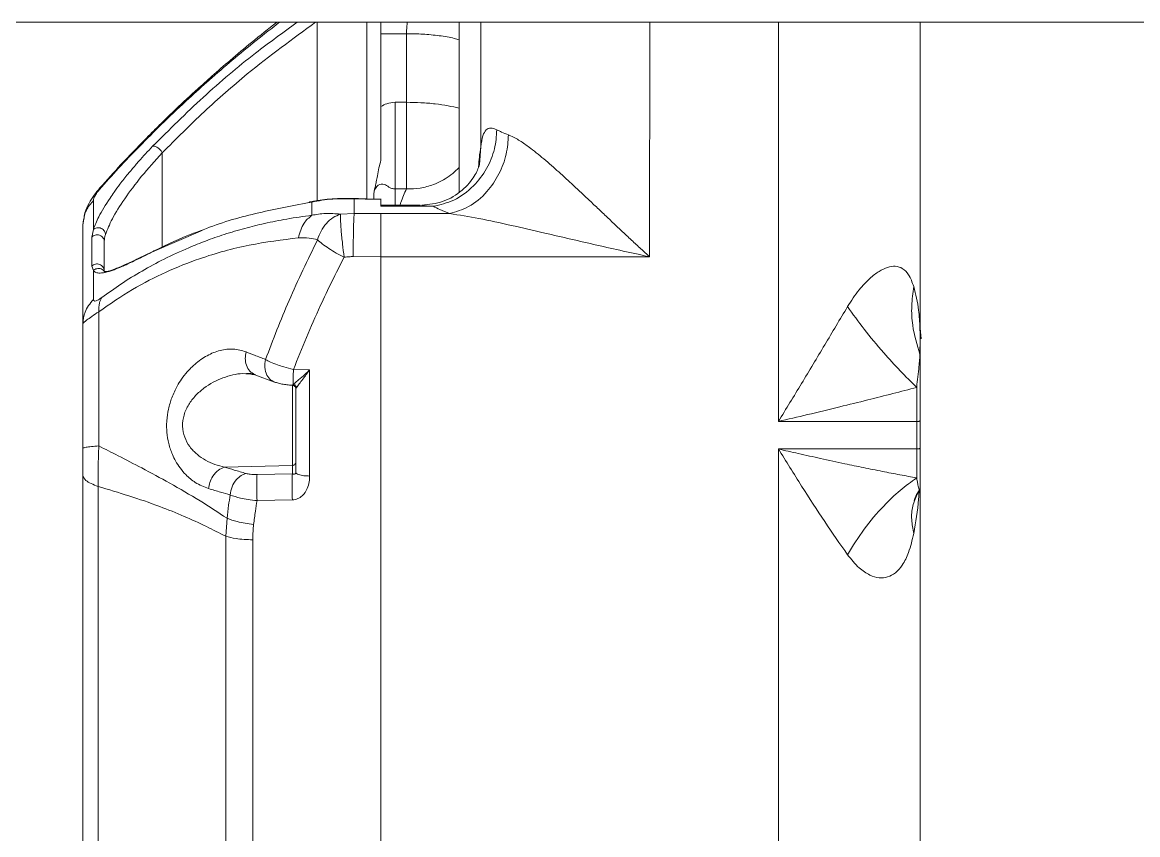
# Model space of a CAD drawing. Header units: millimetres. Extents: x 169 to 14583, y -399 to 10804.
# Drawn here: x 8987.4 to 9144.6, y 2445.9 to 2560.5 of the extents above; entities that cross this region are included whole.
import ezdxf

# ---------------------------------------------------------------- set-up
doc = ezdxf.new("R2010")
doc.units = ezdxf.units.MM
doc.header["$LTSCALE"] = 35

msp = doc.modelspace()

# ---------------------------------------------------------------- linework, layer by layer
at = {"color": 7, "linetype": 'Continuous', "lineweight": 18}
for p, q in [((9425.279, 2560.469), (8680.279, 2560.469)), ((9028.961, 2535.301), (9028.961, 2560.469)), ((9035.975, 2535.599), (9035.975, 2560.469)), ((9037.967, 2558.862), (9037.967, 2560.469)), ((9048.967, 2536.545), (9048.967, 2560.469)), ((9052.043, 2560.469), (9052.028, 2542.916)), ((9075.849, 2560.469), (9075.825, 2527.409)), ((9093.967, 2560.469), (9093.967, 2504.194)), ((9113.967, 2560.469), (9113.967, 2517.202)), ((9041.572, 2558.862), (9037.967, 2558.862)), ((9037.967, 2548.596), (9037.967, 2558.862)), ((9041.566, 2549.189), (9041.572, 2558.862)), ((9041.566, 2549.189), (9039.967, 2549.189)), ((9007.139, 2528.763), (9007.139, 2542.062)), ((9052.028, 2542.916), (9051.866, 2540.42)), ((8998.619, 2537.288), (8998.383, 2537.077)), ((9034.188, 2535.605), (9034.236, 2535.613)), ((9034.188, 2533.54), (9034.188, 2535.605)), ((9035.949, 2535.557), (9035.955, 2535.572)), ((9035.949, 2535.557), (9037.967, 2535.543)), ((9037.992, 2535.544), (9035.961, 2535.558)), ((9036.967, 2536.107), (9036.967, 2535.551)), ((9036.998, 2536.522), (9037.029, 2536.65)), ((9037.967, 2535.543), (9037.967, 2534.529)), ((9039.967, 2536.98), (9041.566, 2536.98)), ((9039.967, 2534.685), (9039.967, 2536.98)), ((8997.441, 2531.26), (8997.441, 2535.331)), ((9028.47, 2535.237), (9028.099, 2535.175)), ((9028.228, 2533.268), (9028.228, 2535.137)), ((9043.5, 2534.685), (9037.967, 2534.685)), ((9045.324, 2534.529), (9037.967, 2534.529)), ((9043.5, 2534.663), (9045.324, 2534.529)), ((8996.068, 2532.68), (8995.967, 2531.902)), ((9032.266, 2533.429), (9034.188, 2533.54)), ((9037.967, 2533.514), (9047.64, 2533.514)), ((8995.967, 2517.971), (8995.967, 2531.902)), ((8997.441, 2531.26), (8997.217, 2530.187)), ((9005.79, 2528.102), (9012.544, 2531.036)), ((8997.217, 2530.187), (8997.217, 2526.084)), ((8998.967, 2529.547), (8998.967, 2525.445)), ((8997.217, 2526.084), (8997.441, 2525.47)), ((9034.058, 2527.435), (9037.967, 2527.409)), ((9037.967, 2436.604), (9037.967, 2527.409)), ((9037.967, 2527.409), (9075.825, 2527.409)), ((8997.441, 2521.4), (8997.441, 2525.47)), ((8998.965, 2525.358), (8998.935, 2525.688)), ((8998.979, 2525.329), (8998.967, 2525.445)), ((9113.967, 2516.522), (9113.91, 2517.371)), ((9114.087, 2515.861), (9113.954, 2517.353)), ((9113.956, 2515.842), (9113.922, 2513.679)), ((9113.967, 2516.522), (9113.956, 2515.842)), ((9113.967, 2513.478), (9113.967, 2516.522)), ((9020.211, 2510.796), (9022.976, 2509.751)), ((9027.915, 2511.466), (9025.629, 2511.539)), ((9027.915, 2496.51), (9027.915, 2511.466)), ((9025.489, 2509.31), (9025.488, 2509.315)), ((9025.6, 2509.424), (9025.489, 2509.31)), ((9025.967, 2508.815), (9025.967, 2508.811)), ((9025.967, 2497.017), (9025.967, 2508.811)), ((9093.967, 2504.194), (9113.467, 2504.194)), ((9113.467, 2504.194), (9113.467, 2500.325)), ((9113.967, 2504.321), (9113.967, 2500.452)), ((9113.467, 2500.325), (9093.967, 2500.325)), ((9093.967, 2500.325), (9093.967, 2436.604)), ((9015.929, 2497.747), (9025.48, 2497.989)), ((9025.48, 2496.804), (9025.48, 2497.989)), ((9113.967, 2498.144), (9113.967, 2495.193)), ((9020.501, 2496.711), (9025.48, 2496.804)), ((8998.104, 2415.903), (8998.104, 2495.039)), ((9113.967, 2494.854), (9113.967, 2494.915)), ((9113.967, 2494.704), (9113.967, 2441.677)), ((9020.501, 2493.049), (9025.48, 2493.142)), ((9016.095, 2488.01), (9016.271, 2490.551)), ((9016.095, 2411.316), (9016.095, 2488.01)), ((9019.896, 2410.832), (9019.896, 2487.526))]:
    msp.add_line(p, q, dxfattribs=at)
at = {"color": 7, "linetype": 'Continuous', "lineweight": 18, "flags": 128}
for points in [[(9037.967, 2533.514), (9035.851, 2533.529), (9034.188, 2533.54)], [(8995.967, 2417.47), (8995.967, 2461.786), (8995.967, 2496.606)]]:
    msp.add_lwpolyline(points, dxfattribs=at)
at = {"color": 7, "linetype": 'Continuous', "lineweight": 18}
msp.add_arc((9113.467, 2494.854), 0.5, 325.75268, 0, dxfattribs=at)
for points, knots in [([(9023.315, 2560.469), (9023.299, 2560.457), (9022.114, 2559.567), (9019.908, 2557.78), (9016.863, 2555.257), (9014.301, 2553.033), (9012.232, 2551.178), (9010.7, 2549.767), (9009.601, 2548.735), (9008.632, 2547.814), (9007.436, 2546.66), (9005.803, 2545.051), (9003.717, 2542.935), (9001.175, 2540.271), (8999.336, 2538.223), (8998.341, 2537.116)], [0, 0, 0, 0, 0.001943, 0.1448441, 0.2677322, 0.3705965, 0.4534234, 0.5161984, 0.5540355, 0.584926, 0.6321259, 0.6972013, 0.7801808, 0.881101, 1, 1, 1, 1]), ([(8998.619, 2537.288), (8999.521, 2538.284), (9001.409, 2540.37), (9004.342, 2543.419), (9007.535, 2546.595), (9010.687, 2549.572), (9013.889, 2552.459), (9017.054, 2555.185), (9020.362, 2557.911), (9022.58, 2559.623), (9023.676, 2560.469)], [0, 0, 0, 0, 0.10812588, 0.22649022, 0.34925295, 0.48806917, 0.60200447, 0.73182381, 0.86749123, 1, 1, 1, 1]), ([(9026.164, 2560.469), (9024.196, 2559.048), (9019.7, 2555.804), (9012.869, 2550.017), (9008.15, 2545.335), (9005.79, 2542.994)], [0, 0, 0, 0, 0.2802994, 0.6401161, 1, 1, 1, 1]), ([(9007.139, 2542.062), (9009.098, 2544.024), (9013.016, 2547.949), (9020.191, 2554.233), (9025.511, 2558.117), (9028.732, 2560.469)], [0, 0, 0, 0, 0.2828888, 0.5657976, 1, 1, 1, 1]), ([(9041.572, 2558.862), (9041.577, 2559.182), (9041.585, 2559.715), (9041.649, 2560.253), (9041.674, 2560.469)], [0, 0, 0, 0, 0.5996439, 1, 1, 1, 1]), ([(9048.967, 2557.982), (9048.75, 2558.058), (9048.024, 2558.312), (9046.22, 2558.589), (9043.931, 2558.822), (9042.338, 2558.849), (9041.572, 2558.862)], [0, 0, 0, 0, 0.1305639, 0.4366576, 0.7288585, 1, 1, 1, 1]), ([(9039.967, 2549.189), (9039.56, 2549.156), (9038.846, 2549.098), (9038.231, 2548.747), (9037.967, 2548.596)], [0, 0, 0, 0, 0.5700614, 1, 1, 1, 1]), ([(9037.967, 2541.027), (9037.967, 2542.314), (9037.967, 2544.834), (9037.967, 2547.361), (9037.967, 2548.596)], [0, 0, 0, 0, 0.511011, 1, 1, 1, 1]), ([(9039.967, 2549.189), (9039.967, 2548.223), (9039.967, 2546.291), (9039.967, 2543.36), (9039.967, 2540.59), (9039.967, 2538.192), (9039.967, 2537.384), (9039.967, 2536.98)], [0, 0, 0, 0, 0.1867813, 0.3735626, 0.560344, 0.780172, 1, 1, 1, 1]), ([(9041.566, 2536.98), (9041.566, 2537.308), (9041.566, 2537.965), (9041.566, 2539.915), (9041.566, 2542.519), (9041.566, 2545.76), (9041.566, 2548.046), (9041.566, 2549.189)], [0, 0, 0, 0, 0.1867813, 0.3735626, 0.560344, 0.780172, 1, 1, 1, 1]), ([(9048.967, 2548.351), (9048.47, 2548.475), (9047.474, 2548.725), (9045.624, 2548.987), (9043.635, 2549.162), (9042.249, 2549.18), (9041.566, 2549.189)], [0, 0, 0, 0, 0.2510089, 0.5020366, 0.754214, 1, 1, 1, 1]), ([(9054.298, 2545.315), (9054.23, 2544.412), (9054.09, 2542.539), (9052.937, 2539.767), (9051.006, 2537.202), (9048.358, 2535.222), (9046.308, 2534.754), (9045.324, 2534.529)], [0, 0, 0, 0, 0.1768199, 0.3671522, 0.5635451, 0.7902649, 1, 1, 1, 1]), ([(9054.298, 2545.315), (9053.997, 2545.435), (9053.399, 2545.674), (9052.749, 2545.359), (9052.267, 2544.511), (9052.112, 2543.476), (9052.028, 2542.916)], [0, 0, 0, 0, 0.22873527, 0.45470141, 0.70518408, 1, 1, 1, 1]), ([(9055.933, 2544.599), (9055.602, 2544.729), (9055.011, 2544.961), (9054.516, 2545.206), (9054.298, 2545.315)], [0, 0, 0, 0, 0.55997674, 1, 1, 1, 1]), ([(9055.933, 2544.599), (9055.87, 2543.694), (9055.741, 2541.816), (9054.676, 2539.005), (9052.891, 2536.376), (9050.444, 2534.308), (9048.55, 2533.772), (9047.64, 2533.514)], [0, 0, 0, 0, 0.1768208, 0.3671542, 0.5635479, 0.7902673, 1, 1, 1, 1]), ([(9075.825, 2527.409), (9075.418, 2527.781), (9074.569, 2528.558), (9073.241, 2529.791), (9071.962, 2530.991), (9070.714, 2532.167), (9069.482, 2533.334), (9068.191, 2534.559), (9066.826, 2535.85), (9065.562, 2537.038), (9064.351, 2538.162), (9063.293, 2539.13), (9062.241, 2540.072), (9061.19, 2540.988), (9060.119, 2541.883), (9059.186, 2542.619), (9058.148, 2543.38), (9057.069, 2544.096), (9056.294, 2544.439), (9055.933, 2544.599)], [0, 0, 0, 0, 0.05894141, 0.12315905, 0.19264534, 0.24456266, 0.30430192, 0.37180416, 0.43249531, 0.50361562, 0.55691871, 0.61060071, 0.6601475, 0.71359864, 0.76870307, 0.82335736, 0.85846413, 0.9341076, 1, 1, 1, 1]), ([(9007.139, 2542.062), (9006.137, 2540.952), (9004.133, 2538.732), (9001.781, 2535.559), (8999.955, 2532.654), (8999.412, 2531.249), (8999.14, 2530.547)], [0, 0, 0, 0, 0.2504237, 0.5006386, 0.7505139, 1, 1, 1, 1]), ([(9005.79, 2542.994), (9005.115, 2542.287), (9004.257, 2541.386), (9003.516, 2540.505), (9003.357, 2540.316)], [0, 0, 0, 0, 0.7855422, 1, 1, 1, 1]), ([(9005.79, 2542.994), (9005.831, 2543.004), (9005.916, 2543.026), (9006.089, 2543.003), (9006.293, 2542.93), (9006.514, 2542.801), (9006.728, 2542.629), (9006.91, 2542.436), (9007.052, 2542.242), (9007.111, 2542.12), (9007.139, 2542.062)], [0, 0, 0, 0, 0.1106368, 0.2327236, 0.3638452, 0.5, 0.6361548, 0.7672764, 0.8893632, 1, 1, 1, 1]), ([(9052.028, 2542.916), (9051.958, 2542.463), (9051.834, 2541.671), (9051.756, 2540.575), (9051.723, 2540.104)], [0, 0, 0, 0, 0.5704358, 1, 1, 1, 1]), ([(9003.357, 2540.316), (9003.007, 2539.909), (9002.227, 2539.004), (9001.242, 2537.738), (9000.41, 2536.607), (8999.305, 2535.004), (8998.126, 2533.068), (8997.656, 2531.828), (8997.441, 2531.26)], [0, 0, 0, 0, 0.1142635, 0.2540965, 0.3661634, 0.4504743, 0.7481442, 1, 1, 1, 1]), ([(9037, 2536.522), (9037.001, 2536.539), (9037.006, 2536.612), (9037.034, 2536.747), (9037.067, 2536.917), (9037.117, 2537.129), (9037.201, 2537.483), (9037.331, 2538.055), (9037.479, 2538.914), (9037.65, 2539.936), (9037.862, 2540.667), (9037.967, 2541.027)], [0, 0, 0, 0, 0.0114482, 0.0478914, 0.0890882, 0.1246087, 0.1893128, 0.3258696, 0.5056708, 0.7567897, 1, 1, 1, 1]), ([(9051.865, 2540.415), (9051.674, 2539.894), (9051.272, 2538.797), (9049.472, 2536.644), (9046.779, 2535.01), (9044.742, 2534.798), (9043.721, 2534.692)], [0, 0, 0, 0, 0.2227244, 0.4685664, 0.7334635, 1, 1, 1, 1]), ([(9041.566, 2536.98), (9042.212, 2536.996), (9043.511, 2537.028), (9045.161, 2537.487), (9046.51, 2538.085), (9047.593, 2538.757), (9048.423, 2539.408), (9048.843, 2539.872), (9048.967, 2540.01)], [0, 0, 0, 0, 0.2314729, 0.4655557, 0.614097, 0.7687251, 0.9315253, 1, 1, 1, 1]), ([(8998.36, 2537.137), (8997.805, 2536.435), (8996.914, 2535.309), (8996.238, 2533.778), (8996.132, 2532.993), (8996.09, 2532.676)], [0, 0, 0, 0, 0.4966454, 0.7960372, 1, 1, 1, 1]), ([(8997.441, 2535.331), (8997.454, 2535.441), (8997.479, 2535.655), (8997.73, 2536.143), (8998.117, 2536.704), (8998.452, 2537.093), (8998.619, 2537.288)], [0, 0, 0, 0, 0.29539248, 0.57534856, 0.78809234, 1, 1, 1, 1]), ([(9039.967, 2536.98), (9039.946, 2536.98), (9039.902, 2536.981), (9039.812, 2536.986), (9039.641, 2537.008), (9039.351, 2537.097), (9038.946, 2537.336), (9038.445, 2537.659), (9037.746, 2537.69), (9037.224, 2537.207), (9037.04, 2536.739), (9036.977, 2536.401), (9036.97, 2536.205), (9036.967, 2536.107)], [0, 0, 0, 0, 0.0065972, 0.013512, 0.0293203, 0.0720522, 0.1910448, 0.4662764, 0.7389921, 0.8712573, 0.936149, 0.9682197, 1, 1, 1, 1]), ([(9028.228, 2535.137), (9029.168, 2535.305), (9030.92, 2535.617), (9033.153, 2535.609), (9034.188, 2535.605)], [0, 0, 0, 0, 0.5365423, 1, 1, 1, 1]), ([(9034.232, 2535.636), (9033.135, 2535.641), (9030.953, 2535.651), (9029.297, 2535.375), (9028.474, 2535.237)], [0, 0, 0, 0, 0.5030967, 1, 1, 1, 1]), ([(9034.188, 2535.605), (9034.515, 2535.591), (9035.098, 2535.566), (9035.689, 2535.56), (9035.949, 2535.557)], [0, 0, 0, 0, 0.5599681, 1, 1, 1, 1]), ([(9035.955, 2535.589), (9035.637, 2535.593), (9035.06, 2535.6), (9034.492, 2535.625), (9034.236, 2535.636)], [0, 0, 0, 0, 0.5513951, 1, 1, 1, 1]), ([(9035.955, 2535.572), (9035.957, 2535.579), (9035.959, 2535.593), (9035.96, 2535.559), (9035.961, 2535.543)], [0, 0, 0, 0, 0.5320887, 1, 1, 1, 1]), ([(9040.636, 2534.685), (9040.679, 2534.819), (9040.929, 2535.585), (9041.278, 2536.349), (9041.566, 2536.98)], [0, 0, 0, 0, 0.1747396, 1, 1, 1, 1]), ([(8995.967, 2531.902), (8996.054, 2532.623), (8996.209, 2533.91), (8997.065, 2534.897), (8997.441, 2535.331)], [0, 0, 0, 0, 0.56, 1, 1, 1, 1]), ([(9012.544, 2531.036), (9012.669, 2531.091), (9015.168, 2532.183), (9020.261, 2533.613), (9025.308, 2534.584), (9027.832, 2535.07)], [0, 0, 0, 0, 0.02560065, 0.51283661, 1, 1, 1, 1]), ([(9027.832, 2535.07), (9027.906, 2535.12), (9027.991, 2535.177), (9028.087, 2535.169), (9028.099, 2535.168)], [0, 0, 0, 0, 0.87574781, 1, 1, 1, 1]), ([(9027.832, 2535.07), (9027.904, 2535.082), (9028.034, 2535.103), (9028.168, 2535.126), (9028.228, 2535.137)], [0, 0, 0, 0, 0.559981, 1, 1, 1, 1]), ([(9028.228, 2535.137), (9028.295, 2535.184), (9028.373, 2535.238), (9028.462, 2535.231), (9028.474, 2535.23)], [0, 0, 0, 0, 0.8668008, 1, 1, 1, 1]), ([(9047.64, 2533.514), (9047.171, 2533.698), (9046.333, 2534.027), (9045.632, 2534.375), (9045.324, 2534.529)], [0, 0, 0, 0, 0.5599314, 1, 1, 1, 1]), ([(9028.228, 2533.268), (9027.05, 2533.105), (9024.828, 2532.798), (9021.679, 2532.159), (9018.745, 2531.433), (9015.984, 2530.612), (9013.353, 2529.695), (9010.522, 2528.567), (9007.533, 2527.192), (9004.338, 2525.467), (9001.406, 2523.671), (8999.52, 2522.319), (8998.619, 2521.674)], [0, 0, 0, 0, 0.1208019, 0.2280233, 0.3216376, 0.4195063, 0.5082177, 0.5877504, 0.7051404, 0.8089399, 0.9087907, 1, 1, 1, 1]), ([(9026.334, 2530.081), (9026.539, 2530.827), (9026.905, 2532.16), (9027.823, 2532.93), (9028.228, 2533.268)], [0, 0, 0, 0, 0.5600001, 1, 1, 1, 1]), ([(9032.266, 2533.429), (9031.556, 2533.487), (9030.221, 2533.597), (9028.863, 2533.373), (9028.228, 2533.268)], [0, 0, 0, 0, 0.53214293, 1, 1, 1, 1]), ([(9029.027, 2529.823), (9029.173, 2530.238), (9029.471, 2531.085), (9030.245, 2532.157), (9031.192, 2533), (9031.913, 2533.288), (9032.266, 2533.429)], [0, 0, 0, 0, 0.2454219, 0.5000002, 0.7545785, 1, 1, 1, 1]), ([(9032.776, 2527.364), (9032.698, 2527.984), (9032.577, 2528.936), (9032.444, 2530.209), (9032.358, 2531.14), (9032.297, 2531.962), (9032.247, 2532.857), (9032.259, 2533.203), (9032.266, 2533.429)], [0, 0, 0, 0, 0.23937357, 0.3682228, 0.49981917, 0.63144196, 0.76036722, 1, 1, 1, 1]), ([(9034.058, 2527.435), (9034.06, 2528.143), (9034.065, 2529.616), (9034.1, 2531.581), (9034.144, 2532.952), (9034.174, 2533.349), (9034.188, 2533.54)], [0, 0, 0, 0, 0.2702613, 0.5624294, 0.7897364, 1, 1, 1, 1]), ([(9037.967, 2527.409), (9037.967, 2528.062), (9037.967, 2529.368), (9037.967, 2531.26), (9037.967, 2532.798), (9037.967, 2533.276), (9037.967, 2533.514)], [0, 0, 0, 0, 0.25, 0.5, 0.75, 1, 1, 1, 1]), ([(9075.825, 2527.409), (9073.349, 2527.953), (9068.418, 2529.035), (9061.896, 2530.564), (9056.342, 2531.836), (9051.818, 2532.849), (9048.998, 2533.298), (9047.64, 2533.514)], [0, 0, 0, 0, 0.25965, 0.5170566, 0.6855573, 0.8485905, 1, 1, 1, 1]), ([(8999.14, 2530.547), (8999.134, 2530.623), (8999.119, 2530.786), (8999.009, 2531.031), (8998.815, 2531.262), (8998.541, 2531.436), (8998.222, 2531.52), (8997.91, 2531.506), (8997.641, 2531.416), (8997.505, 2531.31), (8997.441, 2531.26)], [0, 0, 0, 0, 0.1036219, 0.2221974, 0.3537037, 0.4933526, 0.6341634, 0.7688129, 0.8917092, 1, 1, 1, 1]), ([(9012.772, 2531.161), (9012.365, 2531.02), (9010.057, 2530.222), (9007.836, 2529.145), (9006.007, 2528.258)], [0, 0, 0, 0, 0.1764918, 1, 1, 1, 1]), ([(8997.217, 2530.187), (8997.278, 2530.244), (8997.408, 2530.367), (8997.674, 2530.487), (8997.993, 2530.532), (8998.328, 2530.47), (8998.622, 2530.302), (8998.83, 2530.065), (8998.947, 2529.804), (8998.961, 2529.629), (8998.967, 2529.547)], [0, 0, 0, 0, 0.1047509, 0.2251, 0.3586752, 0.5, 0.6413248, 0.7749, 0.8952491, 1, 1, 1, 1]), ([(8998.206, 2519.672), (8999.782, 2520.764), (9002.935, 2522.95), (9007.682, 2525.346), (9013.183, 2527.525), (9019.418, 2529.23), (9024.028, 2529.797), (9026.334, 2530.081)], [0, 0, 0, 0, 0.1661005, 0.3324303, 0.4990351, 0.7493245, 1, 1, 1, 1]), ([(8998.967, 2529.547), (8998.976, 2529.712), (8998.993, 2530.005), (8999.095, 2530.382), (8999.14, 2530.547)], [0, 0, 0, 0, 0.56021365, 1, 1, 1, 1]), ([(9021.694, 2512.932), (9022.76, 2515.717), (9024.953, 2521.45), (9027.643, 2526.979), (9029.026, 2529.823)], [0, 0, 0, 0, 0.4857196, 1, 1, 1, 1]), ([(9026.334, 2530.081), (9026.848, 2530.095), (9027.77, 2530.122), (9028.641, 2529.915), (9029.026, 2529.823)], [0, 0, 0, 0, 0.5570601, 1, 1, 1, 1]), ([(9032.776, 2527.364), (9032.403, 2527.554), (9031.644, 2527.94), (9030.587, 2528.587), (9029.665, 2529.238), (9029.237, 2529.63), (9029.027, 2529.823)], [0, 0, 0, 0, 0.2459027, 0.4999997, 0.7540969, 1, 1, 1, 1]), ([(8997.441, 2525.47), (8997.487, 2525.418), (8997.581, 2525.309), (8997.785, 2525.2), (8998.044, 2525.131), (8998.37, 2525.113), (8998.766, 2525.149), (8999.237, 2525.243), (8999.766, 2525.393), (9000.479, 2525.637), (9001.562, 2526.072), (9003.305, 2526.865), (9004.893, 2527.656), (9005.79, 2528.102)], [0, 0, 0, 0, 0.0539077, 0.1108192, 0.1707227, 0.2336264, 0.2995316, 0.3684399, 0.440353, 0.5071009, 0.6226129, 0.7868995, 1, 1, 1, 1]), ([(9005.953, 2528.233), (9005.131, 2527.826), (9003.546, 2527.042), (9001.711, 2526.196), (9000.192, 2525.574), (8999.2, 2525.272), (8999.041, 2525.329), (8998.967, 2525.355)], [0, 0, 0, 0, 0.2042312, 0.3934072, 0.5673629, 0.7997734, 1, 1, 1, 1]), ([(9005.79, 2528.102), (9005.833, 2528.148), (9005.897, 2528.215), (9005.983, 2528.242), (9006.011, 2528.25)], [0, 0, 0, 0, 0.6755515, 1, 1, 1, 1]), ([(8997.217, 2526.084), (8997.29, 2526.152), (8997.437, 2526.287), (8997.723, 2526.397), (8998.027, 2526.425), (8998.326, 2526.363), (8998.593, 2526.218), (8998.801, 2526.003), (8998.941, 2525.737), (8998.958, 2525.542), (8998.967, 2525.445)], [0, 0, 0, 0, 0.125, 0.25, 0.375, 0.5, 0.625, 0.75, 0.875, 1, 1, 1, 1]), ([(9025.629, 2511.539), (9026.845, 2514.541), (9029.017, 2519.907), (9031.627, 2525.084), (9032.776, 2527.364)], [0, 0, 0, 0, 0.5595093, 1, 1, 1, 1]), ([(9032.776, 2527.364), (9033.015, 2527.388), (9033.441, 2527.431), (9033.869, 2527.434), (9034.058, 2527.435)], [0, 0, 0, 0, 0.5599959, 1, 1, 1, 1]), ([(9113.046, 2523.216), (9112.833, 2523.817), (9112.452, 2524.892), (9111.541, 2525.805), (9110.523, 2526.149), (9109.389, 2525.983), (9108.144, 2525.398), (9106.756, 2524.332), (9105.188, 2522.669), (9104.245, 2521.206), (9103.717, 2520.389)], [0, 0, 0, 0, 0.1677984, 0.30016, 0.4104897, 0.509361, 0.6079778, 0.713602, 0.8398485, 1, 1, 1, 1]), ([(8997.441, 2525.47), (8997.505, 2525.526), (8997.641, 2525.646), (8997.91, 2525.756), (8998.222, 2525.79), (8998.539, 2525.717), (8998.804, 2525.564), (8998.917, 2525.411), (8998.966, 2525.345)], [0, 0, 0, 0, 0.14387244, 0.30714952, 0.48604151, 0.67311935, 0.85865346, 1, 1, 1, 1]), ([(9113.046, 2523.216), (9112.927, 2522.305), (9112.688, 2520.476), (9112.838, 2517.218), (9113.512, 2515.019), (9113.922, 2513.679)], [0, 0, 0, 0, 0.2791591, 0.5606522, 1, 1, 1, 1]), ([(9113.91, 2517.371), (9113.879, 2518.221), (9113.806, 2520.197), (9113.322, 2522.12), (9113.046, 2523.216)], [0, 0, 0, 0, 0.4302405, 1, 1, 1, 1]), ([(8997.441, 2521.4), (8996.974, 2520.832), (8996.14, 2519.818), (8996.02, 2518.535), (8995.967, 2517.971)], [0, 0, 0, 0, 0.56, 1, 1, 1, 1]), ([(8998.619, 2521.674), (8998.41, 2521.529), (8997.989, 2521.236), (8997.523, 2521.086), (8997.472, 2521.279), (8997.441, 2521.4)], [0, 0, 0, 0, 0.269672, 0.5433554, 1, 1, 1, 1]), ([(8998.206, 2519.672), (8998.203, 2520.104), (8998.198, 2520.871), (8998.491, 2521.43), (8998.619, 2521.674)], [0, 0, 0, 0, 0.5639459, 1, 1, 1, 1]), ([(9103.717, 2520.389), (9102.648, 2518.591), (9100.496, 2514.97), (9097.243, 2509.535), (9095.061, 2505.978), (9093.967, 2504.194)], [0, 0, 0, 0, 0.3297078, 0.6638583, 1, 1, 1, 1]), ([(9103.717, 2520.389), (9104.477, 2519.329), (9106.009, 2517.192), (9108.589, 2514.107), (9111.106, 2511.339), (9112.685, 2509.778), (9113.467, 2509.005)], [0, 0, 0, 0, 0.27814686, 0.56114007, 0.78271996, 1, 1, 1, 1]), ([(8995.967, 2517.971), (8995.992, 2518.023), (8996.04, 2518.125), (8996.472, 2518.479), (8997.164, 2518.977), (8997.857, 2519.439), (8998.206, 2519.672)], [0, 0, 0, 0, 0.2538888, 0.5028626, 0.7501214, 1, 1, 1, 1]), ([(8995.967, 2500.429), (8995.967, 2502.148), (8995.967, 2505.585), (8995.967, 2510.241), (8995.967, 2514.394), (8995.967, 2516.778), (8995.967, 2517.971)], [0, 0, 0, 0, 0.2800196, 0.5598448, 0.7798188, 1, 1, 1, 1]), ([(9018.956, 2514.014), (9018.36, 2514.185), (9017.179, 2514.525), (9015.309, 2514.286), (9013.47, 2513.565), (9011.91, 2512.477), (9010.713, 2511.285), (9009.893, 2510.238), (9009.139, 2509.033), (9008.598, 2507.886), (9008.221, 2506.759), (9007.941, 2505.694), (9007.786, 2504.587), (9007.75, 2503.494), (9007.798, 2502.407), (9007.975, 2501.312), (9008.276, 2500.285), (9008.596, 2499.454), (9009.04, 2498.558), (9009.668, 2497.591), (9010.585, 2496.531), (9011.921, 2495.422), (9013.044, 2494.984), (9013.679, 2494.736)], [0, 0, 0, 0, 0.0827913, 0.164009, 0.2439503, 0.3229199, 0.373797, 0.4165541, 0.451089, 0.5048695, 0.5273928, 0.5520131, 0.5971286, 0.6189173, 0.6423067, 0.6876485, 0.7125391, 0.7367122, 0.7686311, 0.8066556, 0.8506767, 0.9154954, 1, 1, 1, 1]), ([(9018.956, 2514.014), (9018.901, 2513.702), (9018.785, 2513.045), (9018.966, 2512.081), (9019.426, 2511.226), (9019.955, 2510.955), (9020.223, 2510.818)], [0, 0, 0, 0, 0.2243692, 0.4729308, 0.7327936, 1, 1, 1, 1]), ([(9021.694, 2512.932), (9021.182, 2513.134), (9020.266, 2513.494), (9019.356, 2513.855), (9018.956, 2514.014)], [0, 0, 0, 0, 0.5599526, 1, 1, 1, 1]), ([(9113.467, 2509.005), (9113.522, 2509.517), (9113.636, 2510.594), (9113.79, 2511.909), (9113.881, 2513.06), (9113.908, 2513.458), (9113.922, 2513.679)], [0, 0, 0, 0, 0.22305167, 0.4688607, 0.70512415, 1, 1, 1, 1]), ([(9113.922, 2513.679), (9113.937, 2513.643), (9113.962, 2513.578), (9113.966, 2513.509), (9113.967, 2513.478)], [0, 0, 0, 0, 0.5597749, 1, 1, 1, 1]), ([(9022.975, 2509.792), (9022.797, 2509.863), (9022.352, 2510.038), (9021.831, 2510.744), (9021.522, 2511.777), (9021.639, 2512.561), (9021.694, 2512.932)], [0, 0, 0, 0, 0.173991, 0.4337825, 0.731762, 1, 1, 1, 1]), ([(9025.629, 2511.539), (9025.168, 2511.65), (9024.392, 2511.836), (9023.3, 2512.196), (9022.397, 2512.55), (9021.918, 2512.811), (9021.694, 2512.932)], [0, 0, 0, 0, 0.2988082, 0.5018133, 0.7676748, 1, 1, 1, 1]), ([(9020.279, 2510.781), (9019.685, 2510.868), (9018.183, 2511.086), (9015.682, 2510.451), (9013.426, 2509.296), (9011.834, 2507.901), (9010.841, 2506.642), (9010.149, 2505.159), (9009.92, 2503.517), (9010.243, 2501.935), (9010.998, 2500.591), (9012.031, 2499.515), (9013.652, 2498.382), (9015.014, 2498.002), (9015.929, 2497.747)], [0, 0, 0, 0, 0.0894435, 0.226463, 0.3618196, 0.4278567, 0.4918137, 0.5531569, 0.6124566, 0.6719827, 0.7337683, 0.7981147, 0.8644132, 1, 1, 1, 1]), ([(9018.995, 2510.965), (9019.214, 2510.968), (9019.653, 2510.973), (9020.021, 2510.857), (9020.206, 2510.799)], [0, 0, 0, 0, 0.500402, 1, 1, 1, 1]), ([(9025.6, 2509.424), (9025.599, 2509.531), (9025.595, 2509.745), (9025.603, 2510.442), (9025.619, 2511.128), (9025.629, 2511.539)], [0, 0, 0, 0, 0.2842634, 0.5718262, 1, 1, 1, 1]), ([(9027.915, 2511.466), (9027.701, 2511.265), (9027.159, 2510.753), (9026.42, 2510.112), (9025.856, 2509.638), (9025.669, 2509.481), (9025.6, 2509.424)], [0, 0, 0, 0, 0.2346153, 0.59663514, 0.85272933, 1, 1, 1, 1]), ([(9026.059, 2508.983), (9026.175, 2509.141), (9026.408, 2509.459), (9027.068, 2510.309), (9027.593, 2511.026), (9027.915, 2511.466)], [0, 0, 0, 0, 0.275618, 0.5562558, 1, 1, 1, 1]), ([(9022.946, 2509.763), (9023.129, 2509.701), (9023.491, 2509.579), (9024.172, 2509.444), (9024.892, 2509.347), (9025.383, 2509.32), (9025.626, 2509.307)], [0, 0, 0, 0, 0.2595869, 0.512391, 0.7589933, 1, 1, 1, 1]), ([(9025.48, 2497.989), (9025.48, 2498.3), (9025.48, 2498.922), (9025.48, 2500.927), (9025.48, 2503.384), (9025.48, 2505.964), (9025.48, 2508.077), (9025.48, 2508.916), (9025.48, 2509.229)], [0, 0, 0, 0, 0.1787233, 0.3574466, 0.53617, 0.7148933, 0.8936166, 1, 1, 1, 1]), ([(9025.488, 2509.305), (9025.55, 2509.296), (9025.645, 2509.282), (9025.759, 2509.217), (9025.808, 2509.17), (9025.833, 2509.147)], [0, 0, 0, 0, 0.4796154, 0.7372051, 1, 1, 1, 1]), ([(9025.967, 2508.811), (9025.959, 2508.88), (9025.941, 2509.023), (9025.813, 2509.188), (9025.653, 2509.287), (9025.543, 2509.302), (9025.489, 2509.31)], [0, 0, 0, 0, 0.2715681, 0.5632274, 0.7898058, 1, 1, 1, 1]), ([(9026.059, 2508.983), (9026.044, 2509.042), (9026.012, 2509.163), (9025.891, 2509.304), (9025.747, 2509.395), (9025.648, 2509.415), (9025.6, 2509.424)], [0, 0, 0, 0, 0.26723395, 0.55517471, 0.78296709, 1, 1, 1, 1]), ([(9025.967, 2508.811), (9025.973, 2508.832), (9025.983, 2508.869), (9026.036, 2508.948), (9026.059, 2508.983)], [0, 0, 0, 0, 0.5566517, 1, 1, 1, 1]), ([(9093.967, 2504.194), (9095.339, 2504.515), (9098.23, 2505.19), (9102.428, 2506.207), (9106.438, 2507.203), (9110.05, 2508.119), (9112.348, 2508.715), (9113.467, 2509.005)], [0, 0, 0, 0, 0.2104338, 0.4435225, 0.6445442, 0.8268871, 1, 1, 1, 1]), ([(8998.206, 2500.746), (8997.836, 2500.72), (8997.09, 2500.668), (8996.197, 2500.561), (8996.054, 2500.479), (8995.967, 2500.429)], [0, 0, 0, 0, 0.278543, 0.5611279, 1, 1, 1, 1]), ([(8995.967, 2496.606), (8995.967, 2497.309), (8995.967, 2498.57), (8995.967, 2499.858), (8995.967, 2500.429)], [0, 0, 0, 0, 0.557102, 1, 1, 1, 1]), ([(8998.104, 2495.039), (8998.103, 2495.966), (8998.103, 2497.847), (8998.171, 2499.77), (8998.206, 2500.746)], [0, 0, 0, 0, 0.4930983, 1, 1, 1, 1]), ([(9016.271, 2490.551), (9015.004, 2491.386), (9012.321, 2493.153), (9008.302, 2495.467), (9004.451, 2497.553), (9001.117, 2499.274), (8999.112, 2500.288), (8998.206, 2500.746)], [0, 0, 0, 0, 0.2109523, 0.4465171, 0.6644539, 0.8484583, 1, 1, 1, 1]), ([(9093.967, 2500.325), (9095.061, 2498.569), (9097.243, 2495.067), (9100.496, 2490.039), (9102.648, 2486.952), (9103.717, 2485.418)], [0, 0, 0, 0, 0.336136, 0.6702848, 1, 1, 1, 1]), ([(9113.467, 2496.25), (9112.681, 2496.393), (9111.071, 2496.687), (9108.575, 2497.171), (9105.981, 2497.692), (9103.081, 2498.296), (9100.012, 2498.959), (9096.892, 2499.653), (9094.904, 2500.11), (9093.967, 2500.325)], [0, 0, 0, 0, 0.1215853, 0.2491663, 0.3849462, 0.5211694, 0.6950728, 0.8562317, 1, 1, 1, 1]), ([(9113.967, 2494.989), (9113.967, 2494.955), (9113.967, 2494.822), (9113.967, 2495.757), (9113.967, 2497.685), (9113.967, 2499.53), (9113.967, 2500.452)], [0, 0, 0, 0, 0.1033654, 0.4022436, 0.7011218, 1, 1, 1, 1]), ([(9015.929, 2497.747), (9015.627, 2497.636), (9015.004, 2497.405), (9014.282, 2496.586), (9013.823, 2495.65), (9013.726, 2495.034), (9013.679, 2494.736)], [0, 0, 0, 0, 0.2717712, 0.5616806, 0.7877888, 1, 1, 1, 1]), ([(9018.958, 2496.865), (9018.392, 2497.029), (9017.382, 2497.324), (9016.373, 2497.618), (9015.929, 2497.747)], [0, 0, 0, 0, 0.56000391, 1, 1, 1, 1]), ([(8998.104, 2495.039), (8997.425, 2495.308), (8996.211, 2495.789), (8996.042, 2496.356), (8995.967, 2496.606)], [0, 0, 0, 0, 0.5594525, 1, 1, 1, 1]), ([(9016.708, 2493.834), (9016.774, 2494.219), (9016.911, 2495.015), (9017.516, 2495.977), (9018.234, 2496.619), (9018.722, 2496.785), (9018.958, 2496.865)], [0, 0, 0, 0, 0.2719373, 0.5619982, 0.7880616, 1, 1, 1, 1]), ([(9020.501, 2496.711), (9020.165, 2496.715), (9019.566, 2496.724), (9019.143, 2496.822), (9018.958, 2496.865)], [0, 0, 0, 0, 0.559947, 1, 1, 1, 1]), ([(9020.501, 2493.049), (9020.491, 2493.473), (9020.471, 2494.357), (9020.466, 2495.535), (9020.477, 2496.357), (9020.493, 2496.596), (9020.501, 2496.711)], [0, 0, 0, 0, 0.27027, 0.5624271, 0.7897277, 1, 1, 1, 1]), ([(9025.48, 2493.142), (9025.47, 2493.582), (9025.45, 2494.462), (9025.445, 2495.619), (9025.456, 2496.439), (9025.472, 2496.682), (9025.48, 2496.804)], [0, 0, 0, 0, 0.2796193, 0.5592386, 0.7796193, 1, 1, 1, 1]), ([(9025.48, 2496.804), (9025.488, 2496.803), (9025.503, 2496.803), (9025.534, 2496.8), (9025.588, 2496.793), (9025.683, 2496.776), (9025.797, 2496.769), (9025.898, 2496.812), (9025.949, 2496.894), (9025.963, 2496.952), (9025.967, 2496.988), (9025.967, 2497.008), (9025.967, 2497.017)], [0, 0, 0, 0, 0.0168931, 0.0358993, 0.0821185, 0.2034343, 0.4966451, 0.7825794, 0.902998, 0.9541737, 0.9775632, 1, 1, 1, 1]), ([(9025.48, 2493.142), (9025.746, 2493.184), (9026.258, 2493.264), (9027.02, 2493.82), (9027.609, 2494.64), (9027.895, 2495.632), (9027.909, 2496.24), (9027.915, 2496.51)], [0, 0, 0, 0, 0.1702822, 0.3277261, 0.597935, 0.8212543, 1, 1, 1, 1]), ([(9025.999, 2496.927), (9025.986, 2496.904), (9025.955, 2496.852), (9025.927, 2496.848), (9025.912, 2496.847)], [0, 0, 0, 0, 0.44741954, 1, 1, 1, 1]), ([(9027.915, 2496.51), (9027.636, 2496.521), (9027.056, 2496.543), (9026.406, 2496.681), (9026.03, 2496.849), (9025.988, 2496.963), (9025.967, 2497.017)], [0, 0, 0, 0, 0.2716451, 0.5636699, 0.7902873, 1, 1, 1, 1]), ([(9103.717, 2485.418), (9104.475, 2486.639), (9106.006, 2489.104), (9108.584, 2492.129), (9111.102, 2494.553), (9112.684, 2495.688), (9113.467, 2496.25)], [0, 0, 0, 0, 0.2776776, 0.5605627, 0.7823225, 1, 1, 1, 1]), ([(9113.467, 2496.25), (9113.488, 2496.112), (9113.543, 2495.744), (9113.662, 2495.146), (9113.799, 2494.618), (9113.848, 2494.581), (9113.873, 2494.562)], [0, 0, 0, 0, 0.1211005, 0.32328597, 0.65924878, 1, 1, 1, 1]), ([(9016.095, 2488.01), (9015.184, 2488.481), (9013.237, 2489.489), (9010.136, 2490.88), (9005.051, 2492.958), (9001.003, 2494.171), (8998.104, 2495.039)], [0, 0, 0, 0, 0.15278533, 0.32650931, 0.51768172, 1, 1, 1, 1]), ([(9013.679, 2494.736), (9014.244, 2494.568), (9015.253, 2494.267), (9016.263, 2493.966), (9016.708, 2493.834)], [0, 0, 0, 0, 0.5600075, 1, 1, 1, 1]), ([(9113.046, 2488.406), (9113.338, 2490.007), (9113.712, 2492.053), (9113.787, 2494.134), (9113.803, 2494.587)], [0, 0, 0, 0, 0.7823213, 1, 1, 1, 1]), ([(9016.271, 2490.551), (9016.344, 2491.164), (9016.474, 2492.26), (9016.636, 2493.353), (9016.708, 2493.834)], [0, 0, 0, 0, 0.5591235, 1, 1, 1, 1]), ([(9016.708, 2493.834), (9017.169, 2493.679), (9017.904, 2493.431), (9019.274, 2493.179), (9020.079, 2493.094), (9020.501, 2493.049)], [0, 0, 0, 0, 0.4452089, 0.7091673, 1, 1, 1, 1]), ([(9020.021, 2489.655), (9020.1, 2490.29), (9020.242, 2491.424), (9020.422, 2492.552), (9020.501, 2493.049)], [0, 0, 0, 0, 0.55991717, 1, 1, 1, 1]), ([(9113.046, 2488.406), (9112.927, 2489.061), (9112.69, 2490.371), (9112.807, 2492.361), (9113.362, 2493.564), (9113.657, 2494.205)], [0, 0, 0, 0, 0.3191075, 0.6375957, 1, 1, 1, 1]), ([(9113.099, 2493.038), (9113.155, 2493.231), (9113.264, 2493.605), (9113.672, 2494.248), (9113.87, 2494.56)], [0, 0, 0, 0, 0.5155098, 1, 1, 1, 1]), ([(9020.021, 2489.655), (9019.205, 2489.779), (9017.747, 2489.999), (9016.722, 2490.383), (9016.271, 2490.551)], [0, 0, 0, 0, 0.5597701, 1, 1, 1, 1]), ([(9019.896, 2487.526), (9019.902, 2487.924), (9019.914, 2488.636), (9019.988, 2489.344), (9020.021, 2489.655)], [0, 0, 0, 0, 0.560097, 1, 1, 1, 1]), ([(9103.717, 2485.418), (9104.245, 2484.757), (9105.188, 2483.575), (9106.761, 2482.514), (9108.146, 2482.083), (9109.401, 2482.202), (9110.528, 2482.815), (9111.546, 2483.989), (9112.452, 2485.847), (9112.833, 2487.488), (9113.046, 2488.406)], [0, 0, 0, 0, 0.1601632, 0.2864029, 0.392968, 0.4907135, 0.5915927, 0.699815, 0.8321821, 1, 1, 1, 1]), ([(9019.896, 2487.526), (9019.067, 2487.559), (9017.585, 2487.618), (9016.551, 2487.89), (9016.095, 2488.01)], [0, 0, 0, 0, 0.5590455, 1, 1, 1, 1])]:
    msp.add_open_spline(points, degree=3, knots=knots, dxfattribs=at)
for points in [[(8998.206, 2500.746), (8998.206, 2502.391), (8998.206, 2505.681), (8998.206, 2510.518), (8998.206, 2515.23), (8998.206, 2518.191), (8998.206, 2519.672)], [(9113.967, 2504.321), (9113.967, 2505.3), (9113.967, 2507.257), (9113.967, 2510.1), (9113.967, 2512.394), (9113.967, 2513.117), (9113.967, 2513.478)], [(9113.467, 2509.005), (9113.467, 2508.213), (9113.467, 2506.627), (9113.467, 2505.005), (9113.467, 2504.194)], [(9113.467, 2504.194), (9113.533, 2504.196), (9113.664, 2504.2), (9113.829, 2504.229), (9113.945, 2504.271), (9113.96, 2504.305), (9113.967, 2504.321)], [(9113.967, 2500.452), (9113.96, 2500.435), (9113.945, 2500.402), (9113.829, 2500.36), (9113.664, 2500.331), (9113.533, 2500.327), (9113.467, 2500.325)], [(9113.467, 2500.325), (9113.467, 2499.547), (9113.467, 2497.991), (9113.467, 2496.83), (9113.467, 2496.25)], [(9025.48, 2497.989), (9025.544, 2497.998), (9025.673, 2498.015), (9025.833, 2498.128), (9025.945, 2498.286), (9025.96, 2498.41), (9025.967, 2498.473)]]:
    msp.add_open_spline(points, degree=3, dxfattribs=at)

doc.saveas('drawing.dxf')
